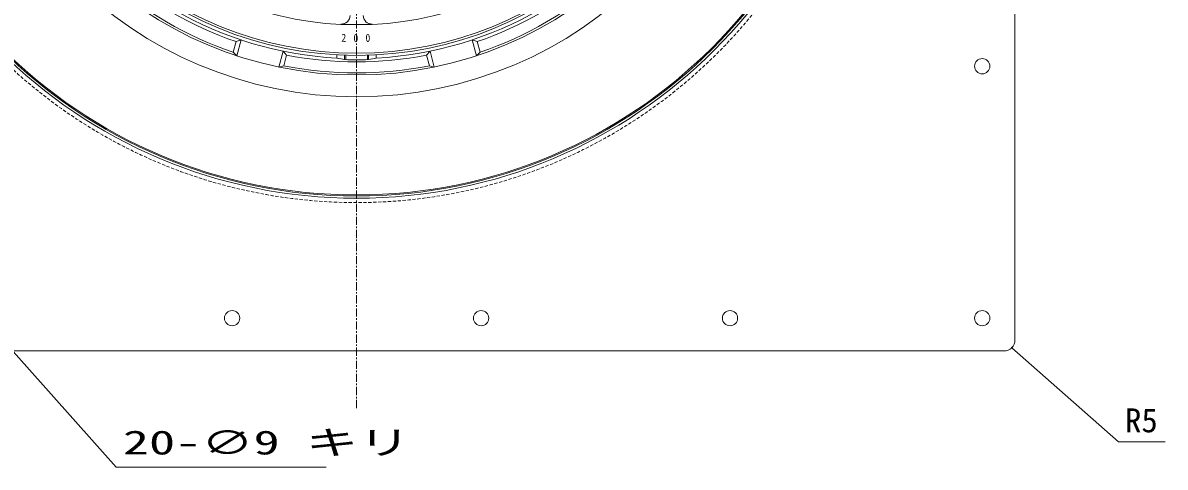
# Model space of a CAD drawing. Units: millimetres, scale not verified. Extents: x -1380 to 1380, y -955 to 955.
# Drawn here: x -603 to -80, y -130 to 74 of the extents above; entities that cross this region are included whole.
import ezdxf
from ezdxf.enums import TextEntityAlignment as Align

# ---------------------------------------------------------------- set-up
doc = ezdxf.new("R2010")
doc.units = ezdxf.units.MM
doc.header["$LTSCALE"] = 3
doc.linetypes.add('USER1', pattern=[2, 1.25, -0.25, 0.25, -0.25])
doc.linetypes.add('USER3', pattern=[0.75, 0.5, -0.25])
for name, color, linetype, lineweight in [('0-0_0', 7, 'Continuous', 15), ('0-2_L-2', 7, 'Continuous', 18), ('0-3_L-1', 7, 'Continuous', 18), ('0-4_L-5', 2, 'USER1', 18), ('0-9_SUNPO', 7, 'Continuous', 18), ('0-B_L-1a', 3, 'Continuous', 18), ('0-C_L-1b', 150, 'Continuous', 18)]:
    doc.layers.add(name, color=color, linetype=linetype, lineweight=lineweight)
doc.styles.add('ＭＳ ゴシック', font='')
doc.styles.get('ＭＳ ゴシック').set_extended_font_data('MS Gothic')

msp = doc.modelspace()

# ---------------------------------------------------------------- linework, layer by layer
at = {"layer": '0-0_0'}
msp.add_line((-150.568, -74.783), (-150.287, -75.031), dxfattribs=at)
msp.add_circle((-150.427, -74.907), 0.188, dxfattribs=at)
at = {"layer": '0-2_L-2'}
for radius in [230.5, 230, 185]:
    msp.add_circle((-450.463, 225.129), radius, dxfattribs=at)
at = {"layer": '0-3_L-1'}
for p, q in [((-148.963, -71.371), (-148.963, 521.629)), ((-746.963, -76.371), (-153.963, -76.371))]:
    msp.add_line(p, q, dxfattribs=at)
at = {"layer": '0-3_L-1', "linetype": 'USER3'}
msp.add_circle((-450.463, 225.129), 233.5, dxfattribs=at)
at = {"layer": '0-3_L-1'}
for centre, radius in [((-450.463, 225.129), 231.5), ((-163.963, 54.129), 3.5), ((-507.463, -61.371), 3.5), ((-393.463, -61.371), 3.5), ((-279.463, -61.371), 3.5), ((-163.963, -61.371), 3.5)]:
    msp.add_circle(centre, radius, dxfattribs=at)
msp.add_arc((-153.963, -71.371), 5, 270, 0, dxfattribs=at)
at = {"layer": '0-4_L-5'}
msp.add_line((-450.463, -102.621), (-450.463, 552.879), dxfattribs=at)
at = {"layer": '0-9_SUNPO'}
for points in [[(-621.463, -61.371), (-560.602, -129.68), (-464.47, -129.68)], [(-150.427, -74.907), (-101.636, -118.01), (-80.199, -118.01)]]:
    msp.add_lwpolyline(points, dxfattribs=at)
at = {"layer": '0-B_L-1a'}
for centre, radius, start, end in [((-450.463, 225.129), 166, 182.09665, 357.90335), ((-450.463, 225.129), 165, 182.46131, 357.53869), ((-450.463, 225.129), 152, 186.8696, 353.1304), ((-457.463, 77.466), 4, 267.28591, 0), ((-450.463, 225.129), 151.828, 267.28591, 272.71409), ((-443.463, 77.466), 4, 180, 272.71409)]:
    msp.add_arc(centre, radius, start, end, dxfattribs=at)
at = {"layer": '0-C_L-1b'}
for p, q in [((-505.684, 65.405), (-506.981, 60.564)), ((-505.684, 65.405), (-503.397, 66.213)), ((-505.341, 58.956), (-503.397, 66.213)), ((-395.584, 58.956), (-397.528, 66.213)), ((-395.241, 65.405), (-397.528, 66.213)), ((-393.944, 60.564), (-395.241, 65.405)), ((-506.981, 60.564), (-505.341, 58.956)), ((-486.023, 53.78), (-484.078, 61.037)), ((-482.501, 59.193), (-484.078, 61.037)), ((-483.799, 54.352), (-482.501, 59.193)), ((-459.463, 59.373), (-459.463, 57.871)), ((-455.963, 57.184), (-455.963, 59.22)), ((-455.463, 57.168), (-455.463, 59.204)), ((-445.463, 57.168), (-445.463, 59.204)), ((-444.963, 57.184), (-444.963, 59.22)), ((-441.463, 57.871), (-441.463, 59.373)), ((-418.424, 59.193), (-416.847, 61.037)), ((-418.424, 59.193), (-417.126, 54.352)), ((-414.903, 53.78), (-416.847, 61.037)), ((-393.944, 60.564), (-395.584, 58.956)), ((-483.799, 54.352), (-486.023, 53.78)), ((-417.126, 54.352), (-414.903, 53.78))]:
    msp.add_line(p, q, dxfattribs=at)
msp.add_circle((-450.463, 225.129), 175, dxfattribs=at)
for centre, radius, start, end in [((-450.463, 225.129), 167.5, 213.08006, 266.91994), ((-450.463, 225.129), 167.5, 273.08006, 326.91994), ((-450.463, 225.129), 169, 229.07177, 250.92823), ((-450.463, 225.129), 169, 289.07177, 310.92823), ((-450.463, 225.129), 174, 228.95457, 251.04543), ((-450.463, 225.129), 174, 288.95457, 311.04543), ((-450.463, 225.129), 169, 259.07177, 280.92823), ((-450.463, 97.466), 40.605, 257.19433, 262.21537), ((-450.463, 97.466), 40.605, 277.78463, 282.80567), ((-450.463, 225.129), 174, 258.95457, 281.04543), ((-450.463, 225.129), 168.035, 268.1243, 271.8757)]:
    msp.add_arc(centre, radius, start, end, dxfattribs=at)

# ---------------------------------------------------------------- texts
at = {"layer": '0-9_SUNPO', "style": 'ＭＳ ゴシック'}
msp.add_text('R5', height=11, dxfattribs=at).set_placement((-98.55, -117.01), align=Align.BOTTOM_LEFT)
at = {"layer": '0-9_SUNPO', "style": 'ＭＳ ゴシック', "width": 1.6}
msp.add_text('20-∅9 キリ', height=11, dxfattribs=at).set_placement((-557.515, -127.158), align=Align.BOTTOM_LEFT)
at = {"layer": '0-B_L-1a', "color": 7, "style": 'ＭＳ ゴシック', "width": 0.85}
for s, rotation, p in [('2', 358, (-457.497, 64.276)), ('0', 2, (-446.26, 64.177))]:
    msp.add_text(s, height=3.666, rotation=rotation, dxfattribs=at).set_placement(p, align=Align.BOTTOM_LEFT)
msp.add_text('0', height=3.666, dxfattribs=at).set_placement((-451.879, 64.129), align=Align.BOTTOM_LEFT)

doc.saveas('drawing.dxf')
